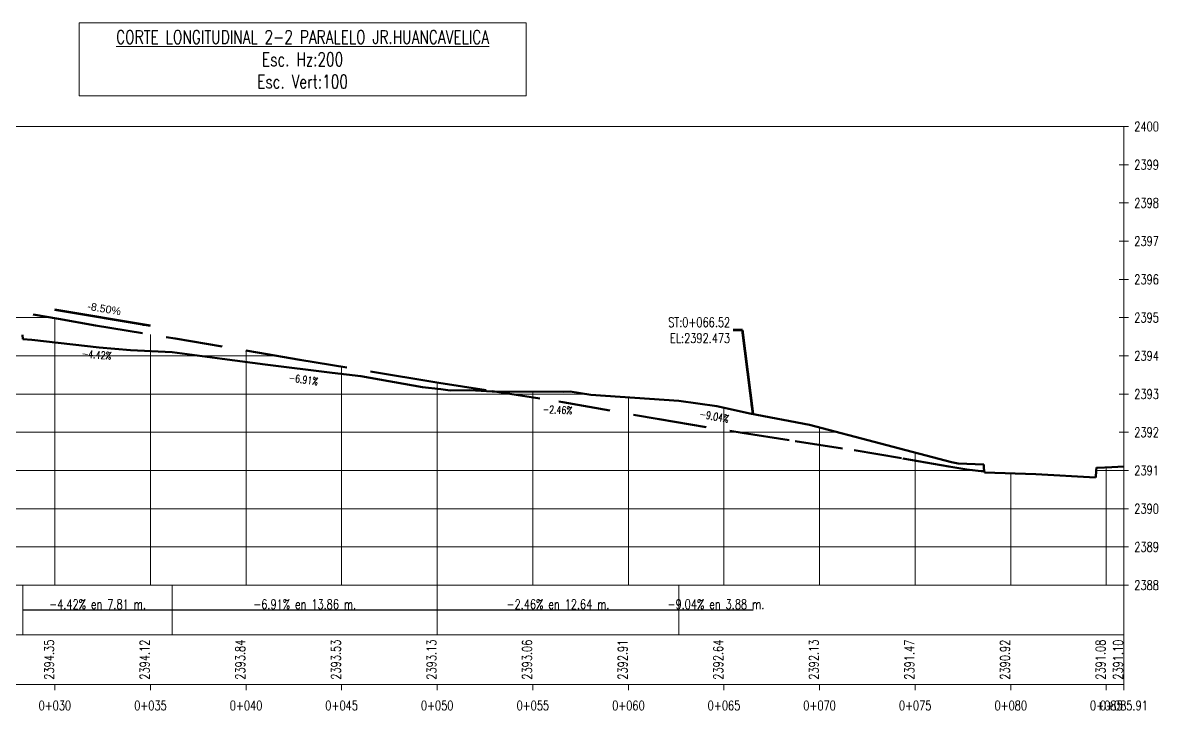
# Model space of a CAD drawing. Header units: metres. Extents: x 0 to 730306, y 0 to 8491524.
# Drawn here: x 729794.7 to 729854.1, y 8491395.4 to 8491431.4 of the extents above; entities that cross this region are included whole.
import ezdxf

# ---------------------------------------------------------------- set-up
doc = ezdxf.new("R2010")
doc.units = ezdxf.units.M
doc.linetypes.add('HIDDEN', pattern=[0.375, 0.25, -0.125])
for name, color, linetype in [('C-ROAD-PROF-GRID-GEOM', 5, 'Continuous'), ('C-ROAD-PROF-TEXT', 11, 'Continuous'), ('C-ROAD-PROF-TICK', 7, 'Continuous'), ('C-ROAD-PROF-TITL', 11, 'Continuous'), ('C-ROAD-PROF-TTLB', 5, 'Continuous'), ('C-ROAD-PROF-VTXT', 7, 'Continuous'), ('G-Dim', 4, 'Continuous'), ('G-Textos1', 2, 'Continuous'), ('T-Natural', 94, 'Continuous')]:
    doc.layers.add(name, color=color, linetype=linetype)
for name, color, linetype, lineweight in [('Flechas', 1, 'Continuous', 5), ('G-Text', 2, 'Continuous', 15), ('T-Grilla', 251, 'Continuous', 5)]:
    doc.layers.add(name, color=color, linetype=linetype, lineweight=lineweight)
doc.styles.add('ROMANS-SP', font='simplex.shx', dxfattribs={"width": 0.75, "height": 1.8, "bigfont": '@extfont2.shx'})
doc.styles.get("Standard").update_dxf_attribs({"font": 'arial.ttf'})
doc.dimstyles.new('COTA JCCH', dxfattribs={"dimtxt": 1.8, "dimasz": 1.8, "dimexe": 1.8, "dimexo": 0.75, "dimgap": 0.09, "dimtad": 0, "dimtih": 1, "dimtoh": 1, "dimzin": 0, "dimdsep": 46, "dimtxsty": 'Standard', "dimblk": 'ARCHTICK', "dimcen": 0.09, "dimazin": 0, "dimtfac": 1, "dimtix": 1, "dimtofl": 0, "dimtmove": 0, "dimatfit": 3, "dimfxl": 1, "dimtolj": 1, "dimtzin": 0, "dimarcsym": 0})

# ---------------------------------------------------------------- blocks, each defined once
blk = doc.blocks.new('f1')
at = {"layer": 'Flechas', "const_width": 0.1}
blk.add_lwpolyline([(-3, 0), (-0.85, 0)], dxfattribs=at)
at = {"layer": 'Flechas'}
for points in [[(0, 0), (-2, 0.3), (-1.2, 0), (0, 0)], [(-1.2, 0), (0, 0), (-2, -0.3), (-1.2, 0)]]:
    blk.add_solid(points, dxfattribs=at)
blk = doc.blocks.new('_ArchTick')
at = {"color": 0, "linetype": 'ByBlock', "const_width": 0.15}
blk.add_lwpolyline([(-0.5, -0.5), (0.5, 0.5)], dxfattribs=at)

msp = doc.modelspace()

# ---------------------------------------------------------------- linework, layer by layer
at = {"layer": 'C-ROAD-PROF-GRID-GEOM', "color": 4, "linetype": 'HIDDEN', "lineweight": 18, "ltscale": 10}
msp.add_line((729852.292, 8491401.988), (729852.292, 8491408.198), dxfattribs=at)
msp.add_line((729852.292, 8491401.988), (729852.292, 8491408.198), dxfattribs=at)
msp.add_line((729852.292, 8491401.988), (729852.292, 8491408.198), dxfattribs=at)
at = {"layer": 'C-ROAD-PROF-TEXT', "color": 3, "linetype": 'Continuous', "lineweight": -3}
msp.add_line((729794.704, 8491400.688), (729832.896, 8491400.688), dxfattribs=at)
msp.add_line((729794.704, 8491400.688), (729832.896, 8491400.688), dxfattribs=at)
msp.add_line((729794.704, 8491400.688), (729832.896, 8491400.688), dxfattribs=at)
at = {"layer": 'C-ROAD-PROF-TICK', "color": 4, "linetype": 'Continuous', "lineweight": 5}
for p, q in [((729794.704, 8491399.388), (729794.704, 8491401.988)), ((729794.704, 8491399.388), (729794.704, 8491401.988)), ((729794.704, 8491399.388), (729794.704, 8491401.988)), ((729802.517, 8491399.388), (729802.517, 8491401.988)), ((729802.517, 8491399.388), (729802.517, 8491401.988)), ((729802.517, 8491399.388), (729802.517, 8491401.988)), ((729816.378, 8491399.388), (729816.378, 8491401.988)), ((729816.378, 8491399.388), (729816.378, 8491401.988)), ((729816.378, 8491399.388), (729816.378, 8491401.988)), ((729829.016, 8491399.388), (729829.016, 8491401.988)), ((729829.016, 8491399.388), (729829.016, 8491401.988)), ((729829.016, 8491399.388), (729829.016, 8491401.988))]:
    msp.add_line(p, q, dxfattribs=at)
at = {"layer": 'C-ROAD-PROF-TITL', "color": 1, "linetype": 'Continuous', "lineweight": 5}
msp.add_3dface([(729797.647, 8491427.588), (729821.022, 8491427.588), (729821.022, 8491431.422), (729797.647, 8491431.422)], dxfattribs=at)
msp.add_3dface([(729797.647, 8491427.588), (729821.022, 8491427.588), (729821.022, 8491431.422), (729797.647, 8491431.422)], dxfattribs=at)
msp.add_3dface([(729797.647, 8491427.588), (729821.022, 8491427.588), (729821.022, 8491431.422), (729797.647, 8491431.422)], dxfattribs=at)
at = {"layer": 'C-ROAD-PROF-TTLB', "color": 4, "linetype": 'Continuous', "lineweight": 5}
msp.add_3dface([(729766.378, 8491399.388), (729852.292, 8491399.388), (729852.292, 8491401.988), (729766.378, 8491401.988)], dxfattribs=at)
msp.add_3dface([(729766.378, 8491399.388), (729852.292, 8491399.388), (729852.292, 8491401.988), (729766.378, 8491401.988)], dxfattribs=at)
msp.add_3dface([(729766.378, 8491399.388), (729852.292, 8491399.388), (729852.292, 8491401.988), (729766.378, 8491401.988)], dxfattribs=at)
at = {"layer": 'C-ROAD-PROF-VTXT', "color": 2, "linetype": 'Continuous', "lineweight": 9}
for p, q in [((729796.378, 8491396.788), (729796.378, 8491396.488)), ((729796.378, 8491396.788), (729796.378, 8491396.488)), ((729796.378, 8491396.788), (729796.378, 8491396.488)), ((729801.378, 8491396.788), (729801.378, 8491396.488)), ((729801.378, 8491396.788), (729801.378, 8491396.488)), ((729801.378, 8491396.788), (729801.378, 8491396.488)), ((729806.378, 8491396.788), (729806.378, 8491396.488)), ((729806.378, 8491396.788), (729806.378, 8491396.488)), ((729806.378, 8491396.788), (729806.378, 8491396.488)), ((729811.378, 8491396.788), (729811.378, 8491396.488)), ((729811.378, 8491396.788), (729811.378, 8491396.488)), ((729811.378, 8491396.788), (729811.378, 8491396.488)), ((729816.378, 8491396.788), (729816.378, 8491396.488)), ((729816.378, 8491396.788), (729816.378, 8491396.488)), ((729816.378, 8491396.788), (729816.378, 8491396.488)), ((729821.378, 8491396.788), (729821.378, 8491396.488)), ((729821.378, 8491396.788), (729821.378, 8491396.488)), ((729821.378, 8491396.788), (729821.378, 8491396.488)), ((729826.378, 8491396.788), (729826.378, 8491396.488)), ((729826.378, 8491396.788), (729826.378, 8491396.488)), ((729826.378, 8491396.788), (729826.378, 8491396.488)), ((729831.378, 8491396.788), (729831.378, 8491396.488)), ((729831.378, 8491396.788), (729831.378, 8491396.488)), ((729831.378, 8491396.788), (729831.378, 8491396.488)), ((729836.378, 8491396.788), (729836.378, 8491396.488)), ((729836.378, 8491396.788), (729836.378, 8491396.488)), ((729836.378, 8491396.788), (729836.378, 8491396.488)), ((729841.378, 8491396.788), (729841.378, 8491396.488)), ((729841.378, 8491396.788), (729841.378, 8491396.488)), ((729841.378, 8491396.788), (729841.378, 8491396.488)), ((729846.378, 8491396.788), (729846.378, 8491396.488)), ((729846.378, 8491396.788), (729846.378, 8491396.488)), ((729846.378, 8491396.788), (729846.378, 8491396.488)), ((729851.378, 8491396.788), (729851.378, 8491396.488)), ((729851.378, 8491396.788), (729851.378, 8491396.488)), ((729851.378, 8491396.788), (729851.378, 8491396.488)), ((729852.292, 8491396.788), (729852.292, 8491396.488)), ((729852.292, 8491396.788), (729852.292, 8491396.488)), ((729852.292, 8491396.788), (729852.292, 8491396.488))]:
    msp.add_line(p, q, dxfattribs=at)
at = {"layer": 'C-ROAD-PROF-VTXT', "color": 4, "linetype": 'Continuous', "lineweight": 5}
msp.add_3dface([(729766.378, 8491396.788), (729852.292, 8491396.788), (729852.292, 8491399.388), (729766.378, 8491399.388)], dxfattribs=at)
msp.add_3dface([(729766.378, 8491396.788), (729852.292, 8491396.788), (729852.292, 8491399.388), (729766.378, 8491399.388)], dxfattribs=at)
msp.add_3dface([(729766.378, 8491396.788), (729852.292, 8491396.788), (729852.292, 8491399.388), (729766.378, 8491399.388)], dxfattribs=at)
at = {"layer": 'G-Dim', "color": 2, "linetype": 'Continuous', "lineweight": 9}
for p, q in [((729852.042, 8491425.988), (729852.542, 8491425.988)), ((729852.042, 8491425.988), (729852.542, 8491425.988)), ((729852.042, 8491425.988), (729852.542, 8491425.988)), ((729852.042, 8491423.988), (729852.542, 8491423.988)), ((729852.042, 8491423.988), (729852.542, 8491423.988)), ((729852.042, 8491423.988), (729852.542, 8491423.988)), ((729852.042, 8491421.988), (729852.542, 8491421.988)), ((729852.042, 8491421.988), (729852.542, 8491421.988)), ((729852.042, 8491421.988), (729852.542, 8491421.988)), ((729852.042, 8491419.988), (729852.542, 8491419.988)), ((729852.042, 8491419.988), (729852.542, 8491419.988)), ((729852.042, 8491419.988), (729852.542, 8491419.988)), ((729852.042, 8491417.988), (729852.542, 8491417.988)), ((729852.042, 8491417.988), (729852.542, 8491417.988)), ((729852.042, 8491417.988), (729852.542, 8491417.988)), ((729852.042, 8491415.988), (729852.542, 8491415.988)), ((729852.042, 8491415.988), (729852.542, 8491415.988)), ((729852.042, 8491415.988), (729852.542, 8491415.988)), ((729852.042, 8491413.988), (729852.542, 8491413.988)), ((729852.042, 8491413.988), (729852.542, 8491413.988)), ((729852.042, 8491413.988), (729852.542, 8491413.988)), ((729852.042, 8491411.988), (729852.542, 8491411.988)), ((729852.042, 8491411.988), (729852.542, 8491411.988)), ((729852.042, 8491411.988), (729852.542, 8491411.988)), ((729852.042, 8491409.988), (729852.542, 8491409.988)), ((729852.042, 8491409.988), (729852.542, 8491409.988)), ((729852.042, 8491409.988), (729852.542, 8491409.988)), ((729852.042, 8491407.988), (729852.542, 8491407.988)), ((729852.042, 8491407.988), (729852.542, 8491407.988)), ((729852.042, 8491407.988), (729852.542, 8491407.988)), ((729852.042, 8491405.988), (729852.542, 8491405.988)), ((729852.042, 8491405.988), (729852.542, 8491405.988)), ((729852.042, 8491405.988), (729852.542, 8491405.988)), ((729852.042, 8491403.988), (729852.542, 8491403.988)), ((729852.042, 8491403.988), (729852.542, 8491403.988)), ((729852.042, 8491403.988), (729852.542, 8491403.988)), ((729852.042, 8491401.988), (729852.542, 8491401.988)), ((729852.042, 8491401.988), (729852.542, 8491401.988)), ((729852.042, 8491401.988), (729852.542, 8491401.988))]:
    msp.add_line(p, q, dxfattribs=at)
at = {"layer": 'T-Grilla', "color": 251, "linetype": 'Continuous', "lineweight": 0}
for p, q in [((729766.378, 8491425.988), (729852.292, 8491425.988)), ((729766.378, 8491425.988), (729852.292, 8491425.988)), ((729766.378, 8491425.988), (729852.292, 8491425.988)), ((729852.292, 8491401.988), (729852.292, 8491425.988)), ((729852.292, 8491401.988), (729852.292, 8491425.988)), ((729852.292, 8491401.988), (729852.292, 8491425.988)), ((729766.378, 8491415.988), (729796.174, 8491415.988)), ((729766.378, 8491415.988), (729796.174, 8491415.988)), ((729766.378, 8491415.988), (729796.174, 8491415.988)), ((729796.378, 8491401.988), (729796.378, 8491415.953)), ((729796.378, 8491401.988), (729796.378, 8491415.953)), ((729796.378, 8491401.988), (729796.378, 8491415.953)), ((729801.378, 8491401.988), (729801.378, 8491415.103)), ((729801.378, 8491401.988), (729801.378, 8491415.103)), ((729801.378, 8491401.988), (729801.378, 8491415.103)), ((729806.378, 8491401.988), (729806.378, 8491414.256)), ((729806.378, 8491401.988), (729806.378, 8491414.256)), ((729806.378, 8491401.988), (729806.378, 8491414.256)), ((729766.378, 8491413.988), (729807.961, 8491413.988)), ((729766.378, 8491413.988), (729807.961, 8491413.988)), ((729766.378, 8491413.988), (729807.961, 8491413.988)), ((729811.378, 8491401.988), (729811.378, 8491413.42)), ((729811.378, 8491401.988), (729811.378, 8491413.42)), ((729811.378, 8491401.988), (729811.378, 8491413.42)), ((729816.378, 8491401.988), (729816.378, 8491412.583)), ((729816.378, 8491401.988), (729816.378, 8491412.583)), ((729816.378, 8491401.988), (729816.378, 8491412.583)), ((729766.378, 8491411.988), (729824.169, 8491411.988)), ((729766.378, 8491411.988), (729824.169, 8491411.988)), ((729766.378, 8491411.988), (729824.169, 8491411.988)), ((729821.378, 8491401.988), (729821.378, 8491412.11)), ((729821.378, 8491401.988), (729821.378, 8491412.11)), ((729821.378, 8491401.988), (729821.378, 8491412.11)), ((729826.378, 8491401.988), (729826.378, 8491411.814)), ((729826.378, 8491401.988), (729826.378, 8491411.814)), ((729826.378, 8491401.988), (729826.378, 8491411.814)), ((729831.378, 8491401.988), (729831.378, 8491411.27)), ((729831.378, 8491401.988), (729831.378, 8491411.27)), ((729831.378, 8491401.988), (729831.378, 8491411.27)), ((729836.378, 8491401.988), (729836.378, 8491410.244)), ((729836.378, 8491401.988), (729836.378, 8491410.244)), ((729836.378, 8491401.988), (729836.378, 8491410.244)), ((729766.378, 8491409.988), (729837.35, 8491409.988)), ((729766.378, 8491409.988), (729837.35, 8491409.988)), ((729766.378, 8491409.988), (729837.35, 8491409.988)), ((729841.378, 8491401.988), (729841.378, 8491408.931)), ((729841.378, 8491401.988), (729841.378, 8491408.931)), ((729841.378, 8491401.988), (729841.378, 8491408.931)), ((729766.378, 8491407.988), (729844.988, 8491407.988)), ((729766.378, 8491407.988), (729844.988, 8491407.988)), ((729766.378, 8491407.988), (729844.988, 8491407.988)), ((729846.378, 8491401.988), (729846.378, 8491407.834)), ((729846.378, 8491401.988), (729846.378, 8491407.834)), ((729846.378, 8491401.988), (729846.378, 8491407.834)), ((729850.856, 8491407.988), (729852.292, 8491407.988)), ((729850.856, 8491407.988), (729852.292, 8491407.988)), ((729850.856, 8491407.988), (729852.292, 8491407.988)), ((729851.378, 8491401.988), (729851.378, 8491408.153)), ((729851.378, 8491401.988), (729851.378, 8491408.153)), ((729851.378, 8491401.988), (729851.378, 8491408.153)), ((729852.292, 8491401.988), (729852.292, 8491408.198)), ((729852.292, 8491401.988), (729852.292, 8491408.198)), ((729852.292, 8491401.988), (729852.292, 8491408.198)), ((729766.378, 8491405.988), (729852.292, 8491405.988)), ((729766.378, 8491405.988), (729852.292, 8491405.988)), ((729766.378, 8491405.988), (729852.292, 8491405.988)), ((729766.378, 8491403.988), (729852.292, 8491403.988)), ((729766.378, 8491403.988), (729852.292, 8491403.988)), ((729766.378, 8491403.988), (729852.292, 8491403.988)), ((729766.378, 8491401.988), (729852.292, 8491401.988)), ((729766.378, 8491401.988), (729852.292, 8491401.988)), ((729766.378, 8491401.988), (729852.292, 8491401.988))]:
    msp.add_line(p, q, dxfattribs=at)
at = {"layer": 'T-Natural', "color": 34, "linetype": 'HIDDEN', "lineweight": 50, "ltscale": 10}
for p, q in [((729791.551, 8491416.795), (729796.561, 8491415.921)), ((729791.551, 8491416.795), (729796.561, 8491415.921)), ((729791.551, 8491416.795), (729796.561, 8491415.921)), ((729796.561, 8491415.921), (729798.497, 8491415.58)), ((729796.561, 8491415.921), (729798.497, 8491415.58)), ((729796.561, 8491415.921), (729798.497, 8491415.58)), ((729798.497, 8491415.58), (729802.664, 8491414.89)), ((729798.497, 8491415.58), (729802.664, 8491414.89)), ((729798.497, 8491415.58), (729802.664, 8491414.89)), ((729802.664, 8491414.89), (729806.969, 8491414.155)), ((729802.664, 8491414.89), (729806.969, 8491414.155)), ((729802.664, 8491414.89), (729806.969, 8491414.155)), ((729806.969, 8491414.155), (729809.188, 8491413.781)), ((729806.969, 8491414.155), (729809.188, 8491413.781)), ((729806.969, 8491414.155), (729809.188, 8491413.781)), ((729809.188, 8491413.781), (729813.511, 8491413.068)), ((729809.188, 8491413.781), (729813.511, 8491413.068)), ((729809.188, 8491413.781), (729813.511, 8491413.068)), ((729813.511, 8491413.068), (729815.728, 8491412.697)), ((729813.511, 8491413.068), (729815.728, 8491412.697)), ((729813.511, 8491413.068), (729815.728, 8491412.697)), ((729815.728, 8491412.697), (729816.469, 8491412.567)), ((729815.728, 8491412.697), (729816.469, 8491412.567)), ((729815.728, 8491412.697), (729816.469, 8491412.567)), ((729816.469, 8491412.567), (729819.272, 8491412.144)), ((729816.469, 8491412.567), (729819.272, 8491412.144)), ((729816.469, 8491412.567), (729819.272, 8491412.144)), ((729819.272, 8491412.144), (729822.747, 8491411.59)), ((729819.272, 8491412.144), (729822.747, 8491411.59)), ((729819.272, 8491412.144), (729822.747, 8491411.59)), ((729822.747, 8491411.59), (729822.949, 8491411.564)), ((729822.747, 8491411.59), (729822.949, 8491411.564)), ((729822.747, 8491411.59), (729822.949, 8491411.564)), ((729822.949, 8491411.564), (729827.987, 8491410.666)), ((729822.949, 8491411.564), (729827.987, 8491410.666)), ((729822.949, 8491411.564), (729827.987, 8491410.666)), ((729827.987, 8491410.666), (729832.321, 8491409.957)), ((729827.987, 8491410.666), (729832.321, 8491409.957)), ((729827.987, 8491410.666), (729832.321, 8491409.957)), ((729832.321, 8491409.957), (729835.105, 8491409.52)), ((729832.321, 8491409.957), (729835.105, 8491409.52)), ((729832.321, 8491409.957), (729835.105, 8491409.52)), ((729835.105, 8491409.52), (729838.192, 8491409.048)), ((729835.105, 8491409.52), (729838.192, 8491409.048)), ((729835.105, 8491409.52), (729838.192, 8491409.048)), ((729838.192, 8491409.048), (729840.734, 8491408.62)), ((729838.192, 8491409.048), (729840.734, 8491408.62)), ((729838.192, 8491409.048), (729840.734, 8491408.62)), ((729840.734, 8491408.62), (729843.141, 8491408.201)), ((729840.734, 8491408.62), (729843.141, 8491408.201)), ((729840.734, 8491408.62), (729843.141, 8491408.201)), ((729843.141, 8491408.201), (729844.085, 8491408.037)), ((729843.141, 8491408.201), (729844.085, 8491408.037)), ((729843.141, 8491408.201), (729844.085, 8491408.037)), ((729844.085, 8491408.037), (729844.976, 8491407.94)), ((729844.085, 8491408.037), (729844.976, 8491407.94)), ((729844.085, 8491408.037), (729844.976, 8491407.94))]:
    msp.add_line(p, q, dxfattribs=at)
at = {"layer": 'T-Natural', "color": 5, "linetype": 'Continuous', "lineweight": 50, "ltscale": 5}
for p, q in [((729794.687, 8491415.091), (729794.704, 8491414.866)), ((729794.687, 8491415.091), (729794.704, 8491414.866)), ((729794.687, 8491415.091), (729794.704, 8491414.866)), ((729794.704, 8491414.866), (729794.709, 8491414.86)), ((729794.704, 8491414.866), (729794.709, 8491414.86)), ((729794.704, 8491414.866), (729794.709, 8491414.86)), ((729794.709, 8491414.86), (729795.17, 8491414.823)), ((729794.709, 8491414.86), (729795.17, 8491414.823)), ((729794.709, 8491414.86), (729795.17, 8491414.823)), ((729795.17, 8491414.823), (729798.687, 8491414.422)), ((729795.17, 8491414.823), (729798.687, 8491414.422)), ((729795.17, 8491414.823), (729798.687, 8491414.422)), ((729798.687, 8491414.422), (729800.332, 8491414.285)), ((729798.687, 8491414.422), (729800.332, 8491414.285)), ((729798.687, 8491414.422), (729800.332, 8491414.285)), ((729800.332, 8491414.285), (729802.517, 8491414.174)), ((729800.332, 8491414.285), (729802.517, 8491414.174)), ((729800.332, 8491414.285), (729802.517, 8491414.174)), ((729802.517, 8491414.174), (729805.134, 8491413.835)), ((729802.517, 8491414.174), (729805.134, 8491413.835)), ((729802.517, 8491414.174), (729805.134, 8491413.835)), ((729805.134, 8491413.835), (729807.376, 8491413.532)), ((729805.134, 8491413.835), (729807.376, 8491413.532)), ((729805.134, 8491413.835), (729807.376, 8491413.532)), ((729807.376, 8491413.532), (729810.885, 8491413.102)), ((729807.376, 8491413.532), (729810.885, 8491413.102)), ((729807.376, 8491413.532), (729810.885, 8491413.102)), ((729810.885, 8491413.102), (729812.384, 8491412.923)), ((729810.885, 8491413.102), (729812.384, 8491412.923)), ((729810.885, 8491413.102), (729812.384, 8491412.923)), ((729812.384, 8491412.923), (729815.607, 8491412.351)), ((729812.384, 8491412.923), (729815.607, 8491412.351)), ((729812.384, 8491412.923), (729815.607, 8491412.351)), ((729815.607, 8491412.351), (729816.572, 8491412.235)), ((729815.607, 8491412.351), (729816.572, 8491412.235)), ((729815.607, 8491412.351), (729816.572, 8491412.235)), ((729816.572, 8491412.235), (729817.051, 8491412.172)), ((729816.572, 8491412.235), (729817.051, 8491412.172)), ((729816.572, 8491412.235), (729817.051, 8491412.172)), ((729817.051, 8491412.172), (729818.087, 8491412.195)), ((729817.051, 8491412.172), (729818.087, 8491412.195)), ((729817.051, 8491412.172), (729818.087, 8491412.195)), ((729818.087, 8491412.195), (729819.244, 8491412.125)), ((729818.087, 8491412.195), (729819.244, 8491412.125)), ((729818.087, 8491412.195), (729819.244, 8491412.125)), ((729819.244, 8491412.125), (729822.996, 8491412.098)), ((729819.244, 8491412.125), (729822.996, 8491412.098)), ((729819.244, 8491412.125), (729822.996, 8491412.098)), ((729822.996, 8491412.098), (729823.325, 8491412.118)), ((729822.996, 8491412.098), (729823.325, 8491412.118)), ((729822.996, 8491412.098), (729823.325, 8491412.118)), ((729823.325, 8491412.118), (729823.339, 8491412.128)), ((729823.325, 8491412.118), (729823.339, 8491412.128)), ((729823.325, 8491412.118), (729823.339, 8491412.128)), ((729823.339, 8491412.128), (729824.421, 8491411.946)), ((729823.339, 8491412.128), (729824.421, 8491411.946)), ((729823.339, 8491412.128), (729824.421, 8491411.946)), ((729824.421, 8491411.946), (729829.016, 8491411.635)), ((729824.421, 8491411.946), (729829.016, 8491411.635)), ((729824.421, 8491411.946), (729829.016, 8491411.635)), ((729829.016, 8491411.635), (729830.998, 8491411.356)), ((729829.016, 8491411.635), (729830.998, 8491411.356)), ((729829.016, 8491411.635), (729830.998, 8491411.356)), ((729830.998, 8491411.356), (729832.727, 8491410.966)), ((729830.998, 8491411.356), (729832.727, 8491410.966)), ((729830.998, 8491411.356), (729832.727, 8491410.966)), ((729832.727, 8491410.966), (729835.852, 8491410.382)), ((729832.727, 8491410.966), (729835.852, 8491410.382)), ((729832.727, 8491410.966), (729835.852, 8491410.382)), ((729835.852, 8491410.382), (729843.278, 8491408.432)), ((729835.852, 8491410.382), (729843.278, 8491408.432)), ((729835.852, 8491410.382), (729843.278, 8491408.432)), ((729843.278, 8491408.432), (729843.634, 8491408.345)), ((729843.278, 8491408.432), (729843.634, 8491408.345)), ((729843.278, 8491408.432), (729843.634, 8491408.345)), ((729843.634, 8491408.345), (729844.968, 8491408.308)), ((729843.634, 8491408.345), (729844.968, 8491408.308)), ((729843.634, 8491408.345), (729844.968, 8491408.308)), ((729844.968, 8491408.308), (729844.977, 8491408.105)), ((729844.968, 8491408.308), (729844.977, 8491408.105)), ((729844.968, 8491408.308), (729844.977, 8491408.105)), ((729844.977, 8491408.105), (729844.998, 8491407.879)), ((729844.977, 8491408.105), (729844.998, 8491407.879)), ((729844.977, 8491408.105), (729844.998, 8491407.879)), ((729844.998, 8491407.879), (729847.688, 8491407.79)), ((729844.998, 8491407.879), (729847.688, 8491407.79)), ((729844.998, 8491407.879), (729847.688, 8491407.79)), ((729847.688, 8491407.79), (729850.816, 8491407.629)), ((729847.688, 8491407.79), (729850.816, 8491407.629)), ((729847.688, 8491407.79), (729850.816, 8491407.629)), ((729850.826, 8491407.639), (729850.855, 8491407.971)), ((729850.826, 8491407.639), (729850.855, 8491407.971)), ((729850.826, 8491407.639), (729850.855, 8491407.971)), ((729850.855, 8491407.971), (729850.869, 8491408.137)), ((729850.855, 8491407.971), (729850.869, 8491408.137)), ((729850.855, 8491407.971), (729850.869, 8491408.137)), ((729850.869, 8491408.137), (729850.912, 8491408.133)), ((729850.869, 8491408.137), (729850.912, 8491408.133)), ((729850.869, 8491408.137), (729850.912, 8491408.133)), ((729850.912, 8491408.133), (729851.667, 8491408.165)), ((729850.912, 8491408.133), (729851.667, 8491408.165)), ((729850.912, 8491408.133), (729851.667, 8491408.165)), ((729851.667, 8491408.165), (729852.292, 8491408.198)), ((729851.667, 8491408.165), (729852.292, 8491408.198)), ((729851.667, 8491408.165), (729852.292, 8491408.198)), ((729850.816, 8491407.629), (729850.826, 8491407.656)), ((729850.816, 8491407.629), (729850.826, 8491407.656)), ((729850.816, 8491407.629), (729850.826, 8491407.656)), ((729850.826, 8491407.656), (729850.826, 8491407.639)), ((729850.826, 8491407.656), (729850.826, 8491407.639)), ((729850.826, 8491407.656), (729850.826, 8491407.639))]:
    msp.add_line(p, q, dxfattribs=at)

# ---------------------------------------------------------------- block references
at = {"layer": 'C-ROAD-PROF-TEXT', "color": 11, "linetype": 'Continuous', "lineweight": 5, "rotation": 180}
for p, xscale, yscale, zscale in [((729794.704, 8491400.688), 0.5000000340733469, 0.5000000340733469, 0.5000000340733469), ((729794.704, 8491400.688), 0.5000000821510706, 0.5000000821510706, 0.5000000821510706), ((729794.704, 8491400.688), 0.5000000794365371, 0.5000000794365371, 0.5000000794365371), ((729802.517, 8491400.688), 0.5000000340733469, 0.5000000340733469, 0.5000000340733469), ((729802.517, 8491400.688), 0.5000000821510706, 0.5000000821510706, 0.5000000821510706), ((729802.517, 8491400.688), 0.5000000794365371, 0.5000000794365371, 0.5000000794365371), ((729816.378, 8491400.688), 0.5000000340733469, 0.5000000340733469, 0.5000000340733469), ((729816.378, 8491400.688), 0.5000000821510706, 0.5000000821510706, 0.5000000821510706), ((729816.378, 8491400.688), 0.5000000794365371, 0.5000000794365371, 0.5000000794365371), ((729829.016, 8491400.688), 0.5000000340733469, 0.5000000340733469, 0.5000000340733469), ((729829.016, 8491400.688), 0.5000000821510706, 0.5000000821510706, 0.5000000821510706), ((729829.016, 8491400.688), 0.5000000794365371, 0.5000000794365371, 0.5000000794365371)]:
    msp.add_blockref('f1', p, dxfattribs=dict(at, xscale=xscale, yscale=yscale, zscale=zscale))
at = {"layer": 'C-ROAD-PROF-TEXT', "color": 11, "linetype": 'Continuous', "lineweight": 5}
for p, xscale, yscale, zscale in [((729802.517, 8491400.688), 0.5000000340733469, 0.5000000340733469, 0.5000000340733469), ((729802.517, 8491400.688), 0.5000000821510706, 0.5000000821510706, 0.5000000821510706), ((729802.517, 8491400.688), 0.5000000794365371, 0.5000000794365371, 0.5000000794365371), ((729816.378, 8491400.688), 0.5000000340733469, 0.5000000340733469, 0.5000000340733469), ((729816.378, 8491400.688), 0.5000000821510706, 0.5000000821510706, 0.5000000821510706), ((729816.378, 8491400.688), 0.5000000794365371, 0.5000000794365371, 0.5000000794365371), ((729829.016, 8491400.688), 0.5000000340733469, 0.5000000340733469, 0.5000000340733469), ((729829.016, 8491400.688), 0.5000000821510706, 0.5000000821510706, 0.5000000821510706), ((729829.016, 8491400.688), 0.5000000794365371, 0.5000000794365371, 0.5000000794365371), ((729832.896, 8491400.688), 0.5000000340733469, 0.5000000340733469, 0.5000000340733469), ((729832.896, 8491400.688), 0.5000000821510706, 0.5000000821510706, 0.5000000821510706), ((729832.896, 8491400.688), 0.5000000794365371, 0.5000000794365371, 0.5000000794365371)]:
    msp.add_blockref('f1', p, dxfattribs=dict(at, xscale=xscale, yscale=yscale, zscale=zscale))

# ---------------------------------------------------------------- texts
at = {"layer": 'C-ROAD-PROF-TEXT', "color": 11, "linetype": 'Continuous', "lineweight": 5, "insert": (729798.924, 8491416.25), "char_height": 0.4, "attachment_point": 8, "rotation": 350.35601}
msp.add_mtext('{\\C5;-8.50%}', dxfattribs=at)
msp.add_mtext('{\\C5;-8.50%}', dxfattribs=at)
msp.add_mtext('{\\C5;-8.50%}', dxfattribs=at)
at = {"layer": 'C-ROAD-PROF-TEXT', "color": 2, "linetype": 'Continuous', "lineweight": 5, "char_height": 0.4, "attachment_point": 8, "style": 'ROMANS-SP'}
for s, insert, rotation in [('{\\C2;-4.42%}', (729798.551, 8491413.85), 354.94286), ('{\\C2;-4.42%}', (729798.551, 8491413.85), 354.94286), ('{\\C2;-4.42%}', (729798.551, 8491413.85), 354.94286), ('{\\C2;-6.91%}', (729809.355, 8491412.549), 352.12872), ('{\\C2;-6.91%}', (729809.355, 8491412.549), 352.12872), ('{\\C2;-6.91%}', (729809.355, 8491412.549), 352.12872), ('{\\C2;-2.46%}', (729822.664, 8491410.962), 357.17973), ('{\\C2;-9.04%}', (729830.836, 8491410.623), 349.75543), ('{\\C2;-9.04%}', (729830.836, 8491410.623), 349.75543), ('{\\C2;-9.04%}', (729830.836, 8491410.623), 349.75543)]:
    msp.add_mtext(s, dxfattribs=dict(at, insert=insert, rotation=rotation))
at = {"layer": 'C-ROAD-PROF-TEXT', "color": 11, "linetype": 'Continuous', "lineweight": 5, "char_height": 0.5, "attachment_point": 5, "style": 'ROMANS-SP'}
for s, insert in [('{\\C2;-4.42% en 7.81 m.}', (729798.611, 8491400.988)), ('{\\C2;-4.42% en 7.81 m.}', (729798.611, 8491400.988)), ('{\\C2;-4.42% en 7.81 m.}', (729798.611, 8491400.988)), ('{\\C2;-6.91% en 13.86 m.}', (729809.447, 8491400.988)), ('{\\C2;-6.91% en 13.86 m.}', (729809.447, 8491400.988)), ('{\\C2;-6.91% en 13.86 m.}', (729809.447, 8491400.988)), ('{\\C2;-2.46% en 12.64 m.}', (729822.697, 8491400.988)), ('{\\C2;-2.46% en 12.64 m.}', (729822.697, 8491400.988)), ('{\\C2;-2.46% en 12.64 m.}', (729822.697, 8491400.988)), ('{\\C2;-9.04% en 3.88 m.}', (729830.956, 8491400.988)), ('{\\C2;-9.04% en 3.88 m.}', (729830.956, 8491400.988)), ('{\\C2;-9.04% en 3.88 m.}', (729830.956, 8491400.988))]:
    msp.add_mtext(s, dxfattribs=dict(at, insert=insert))
at = {"layer": 'C-ROAD-PROF-TITL', "color": 1, "linetype": 'Continuous', "lineweight": 9, "insert": (729809.335, 8491427.988), "char_height": 0.7, "attachment_point": 8, "style": 'ROMANS-SP'}
msp.add_mtext('{\\L\\C6;CORTE LONGITUDINAL 2-2 PARALELO JR.HUANCAVELICA\\P\\l\\C2;Esc. Hz:200\\L\\C6;\\P\\l\\C2;Esc. Vert:100}', dxfattribs=at)
msp.add_mtext('{\\L\\C6;CORTE LONGITUDINAL 2-2 PARALELO JR.HUANCAVELICA\\P\\l\\C2;Esc. Hz:200\\L\\C6;\\P\\l\\C2;Esc. Vert:100}', dxfattribs=at)
msp.add_mtext('{\\L\\C6;CORTE LONGITUDINAL 2-2 PARALELO JR.HUANCAVELICA\\P\\l\\C2;Esc. Hz:200\\L\\C6;\\P\\l\\C2;Esc. Vert:100}', dxfattribs=at)
at = {"layer": 'C-ROAD-PROF-VTXT', "color": 7, "linetype": 'Continuous', "lineweight": 5, "char_height": 0.5, "attachment_point": 8, "rotation": 90, "style": 'ROMANS-SP'}
for s, insert in [('{\\C2;2394.35}', (729796.328, 8491398.088)), ('{\\C2;2394.35}', (729796.328, 8491398.088)), ('{\\C2;2394.35}', (729796.328, 8491398.088)), ('{\\C2;2394.12}', (729801.328, 8491398.088)), ('{\\C2;2394.12}', (729801.328, 8491398.088)), ('{\\C2;2394.12}', (729801.328, 8491398.088)), ('{\\C2;2393.84}', (729806.328, 8491398.088)), ('{\\C2;2393.84}', (729806.328, 8491398.088)), ('{\\C2;2393.84}', (729806.328, 8491398.088)), ('{\\C2;2393.53}', (729811.328, 8491398.088)), ('{\\C2;2393.53}', (729811.328, 8491398.088)), ('{\\C2;2393.53}', (729811.328, 8491398.088)), ('{\\C2;2393.13}', (729816.328, 8491398.088)), ('{\\C2;2393.13}', (729816.328, 8491398.088)), ('{\\C2;2393.13}', (729816.328, 8491398.088)), ('{\\C2;2393.06}', (729821.328, 8491398.088)), ('{\\C2;2393.06}', (729821.328, 8491398.088)), ('{\\C2;2393.06}', (729821.328, 8491398.088)), ('{\\C2;2392.91}', (729826.328, 8491398.088)), ('{\\C2;2392.91}', (729826.328, 8491398.088)), ('{\\C2;2392.91}', (729826.328, 8491398.088)), ('{\\C2;2392.64}', (729831.328, 8491398.088)), ('{\\C2;2392.64}', (729831.328, 8491398.088)), ('{\\C2;2392.64}', (729831.328, 8491398.088)), ('{\\C2;2392.13}', (729836.328, 8491398.088)), ('{\\C2;2392.13}', (729836.328, 8491398.088)), ('{\\C2;2392.13}', (729836.328, 8491398.088)), ('{\\C2;2391.47}', (729841.328, 8491398.088)), ('{\\C2;2391.47}', (729841.328, 8491398.088)), ('{\\C2;2391.47}', (729841.328, 8491398.088)), ('{\\C2;2390.92}', (729846.328, 8491398.088)), ('{\\C2;2390.92}', (729846.328, 8491398.088)), ('{\\C2;2390.92}', (729846.328, 8491398.088)), ('{\\C2;2391.08}', (729851.328, 8491398.088)), ('{\\C2;2391.08}', (729851.328, 8491398.088)), ('{\\C2;2391.08}', (729851.328, 8491398.088)), ('{\\C2;2391.10}', (729852.242, 8491398.088)), ('{\\C2;2391.10}', (729852.242, 8491398.088)), ('{\\C2;2391.10}', (729852.242, 8491398.088))]:
    msp.add_mtext(s, dxfattribs=dict(at, insert=insert))
at = {"layer": 'C-ROAD-PROF-VTXT', "color": 7, "linetype": 'Continuous', "lineweight": 5, "char_height": 0.5, "attachment_point": 8, "style": 'ROMANS-SP'}
for s, insert in [('{\\C2;0+030}', (729796.378, 8491395.438)), ('{\\C2;0+030}', (729796.378, 8491395.438)), ('{\\C2;0+030}', (729796.378, 8491395.438)), ('{\\C2;0+035}', (729801.378, 8491395.438)), ('{\\C2;0+035}', (729801.378, 8491395.438)), ('{\\C2;0+035}', (729801.378, 8491395.438)), ('{\\C2;0+040}', (729806.378, 8491395.438)), ('{\\C2;0+040}', (729806.378, 8491395.438)), ('{\\C2;0+040}', (729806.378, 8491395.438)), ('{\\C2;0+045}', (729811.378, 8491395.438)), ('{\\C2;0+045}', (729811.378, 8491395.438)), ('{\\C2;0+045}', (729811.378, 8491395.438)), ('{\\C2;0+050}', (729816.378, 8491395.438)), ('{\\C2;0+050}', (729816.378, 8491395.438)), ('{\\C2;0+050}', (729816.378, 8491395.438)), ('{\\C2;0+055}', (729821.378, 8491395.438)), ('{\\C2;0+055}', (729821.378, 8491395.438)), ('{\\C2;0+055}', (729821.378, 8491395.438)), ('{\\C2;0+060}', (729826.378, 8491395.438)), ('{\\C2;0+060}', (729826.378, 8491395.438)), ('{\\C2;0+060}', (729826.378, 8491395.438)), ('{\\C2;0+065}', (729831.378, 8491395.438)), ('{\\C2;0+065}', (729831.378, 8491395.438)), ('{\\C2;0+065}', (729831.378, 8491395.438)), ('{\\C2;0+070}', (729836.378, 8491395.438)), ('{\\C2;0+070}', (729836.378, 8491395.438)), ('{\\C2;0+070}', (729836.378, 8491395.438)), ('{\\C2;0+075}', (729841.378, 8491395.438)), ('{\\C2;0+075}', (729841.378, 8491395.438)), ('{\\C2;0+075}', (729841.378, 8491395.438)), ('{\\C2;0+080}', (729846.378, 8491395.438)), ('{\\C2;0+080}', (729846.378, 8491395.438)), ('{\\C2;0+080}', (729846.378, 8491395.438)), ('{\\C2;0+085}', (729851.378, 8491395.438)), ('{\\C2;0+085}', (729851.378, 8491395.438)), ('{\\C2;0+085}', (729851.378, 8491395.438)), ('{\\C2;0+085.91}', (729852.292, 8491395.438)), ('{\\C2;0+085.91}', (729852.292, 8491395.438)), ('{\\C2;0+085.91}', (729852.292, 8491395.438))]:
    msp.add_mtext(s, dxfattribs=dict(at, insert=insert))
at = {"layer": 'G-Text', "color": 2, "linetype": 'Continuous', "lineweight": 15, "insert": (729831.703, 8491415.328), "char_height": 0.5, "attachment_point": 6, "style": 'ROMANS-SP'}
msp.add_mtext('ST:0+066.52\\PEL:2392.473', dxfattribs=at)
msp.add_mtext('ST:0+066.52\\PEL:2392.473', dxfattribs=at)
msp.add_mtext('ST:0+066.52\\PEL:2392.473', dxfattribs=at)
at = {"layer": 'G-Textos1', "color": 2, "linetype": 'Continuous', "lineweight": 5, "char_height": 0.5, "attachment_point": 4, "style": 'ROMANS-SP'}
for s, insert in [('2400', (729852.842, 8491425.988)), ('2400', (729852.842, 8491425.988)), ('2400', (729852.842, 8491425.988)), ('2399', (729852.842, 8491423.988)), ('2399', (729852.842, 8491423.988)), ('2399', (729852.842, 8491423.988)), ('2398', (729852.842, 8491421.988)), ('2398', (729852.842, 8491421.988)), ('2398', (729852.842, 8491421.988)), ('2397', (729852.842, 8491419.988)), ('2397', (729852.842, 8491419.988)), ('2397', (729852.842, 8491419.988)), ('2396', (729852.842, 8491417.988)), ('2396', (729852.842, 8491417.988)), ('2396', (729852.842, 8491417.988)), ('2395', (729852.842, 8491415.988)), ('2395', (729852.842, 8491415.988)), ('2395', (729852.842, 8491415.988)), ('2394', (729852.842, 8491413.988)), ('2394', (729852.842, 8491413.988)), ('2394', (729852.842, 8491413.988)), ('2393', (729852.842, 8491411.988)), ('2393', (729852.842, 8491411.988)), ('2393', (729852.842, 8491411.988)), ('2392', (729852.842, 8491409.988)), ('2392', (729852.842, 8491409.988)), ('2392', (729852.842, 8491409.988)), ('2391', (729852.842, 8491407.988)), ('2391', (729852.842, 8491407.988)), ('2391', (729852.842, 8491407.988)), ('2390', (729852.842, 8491405.988)), ('2390', (729852.842, 8491405.988)), ('2390', (729852.842, 8491405.988)), ('2389', (729852.842, 8491403.988)), ('2389', (729852.842, 8491403.988)), ('2389', (729852.842, 8491403.988)), ('2388', (729852.842, 8491401.988)), ('2388', (729852.842, 8491401.988)), ('2388', (729852.842, 8491401.988))]:
    msp.add_mtext(s, dxfattribs=dict(at, insert=insert))

# ---------------------------------------------------------------- leaders
at = {"layer": 'C-ROAD-PROF-TEXT', "color": 1, "linetype": 'Continuous', "lineweight": 9}
msp.add_leader([(729801.378, 8491415.552), (729796.378, 8491416.402)], dimstyle='COTA JCCH', override={"dimscale": 1, "dimasz": 0.4, "dimclrd": 1, "dimlwd": 65535}, dxfattribs=at)
msp.add_leader([(729801.378, 8491415.552), (729796.378, 8491416.402)], dimstyle='COTA JCCH', override={"dimscale": 1, "dimasz": 0.4, "dimclrd": 1, "dimlwd": 65535}, dxfattribs=at)
msp.add_leader([(729801.378, 8491415.552), (729796.378, 8491416.402)], dimstyle='COTA JCCH', override={"dimscale": 1, "dimasz": 0.4, "dimclrd": 1, "dimlwd": 65535}, dxfattribs=at)
at = {"layer": 'G-Text', "color": 4, "linetype": 'Continuous', "lineweight": 15}
msp.add_leader([(729832.896, 8491410.934), (729832.353, 8491415.328), (729831.853, 8491415.328)], dimstyle='COTA JCCH', override={"dimscale": 1, "dimasz": 0.5, "dimtxsty": 'Standard', "dimclrd": 4, "dimlwd": 65535}, dxfattribs=at)
msp.add_leader([(729832.896, 8491410.934), (729832.353, 8491415.328), (729831.853, 8491415.328)], dimstyle='COTA JCCH', override={"dimscale": 1, "dimasz": 0.5, "dimtxsty": 'Standard', "dimclrd": 4, "dimlwd": 65535}, dxfattribs=at)
msp.add_leader([(729832.896, 8491410.934), (729832.353, 8491415.328), (729831.853, 8491415.328)], dimstyle='COTA JCCH', override={"dimscale": 1, "dimasz": 0.5, "dimtxsty": 'Standard', "dimclrd": 4, "dimlwd": 65535}, dxfattribs=at)

doc.saveas('drawing.dxf')
